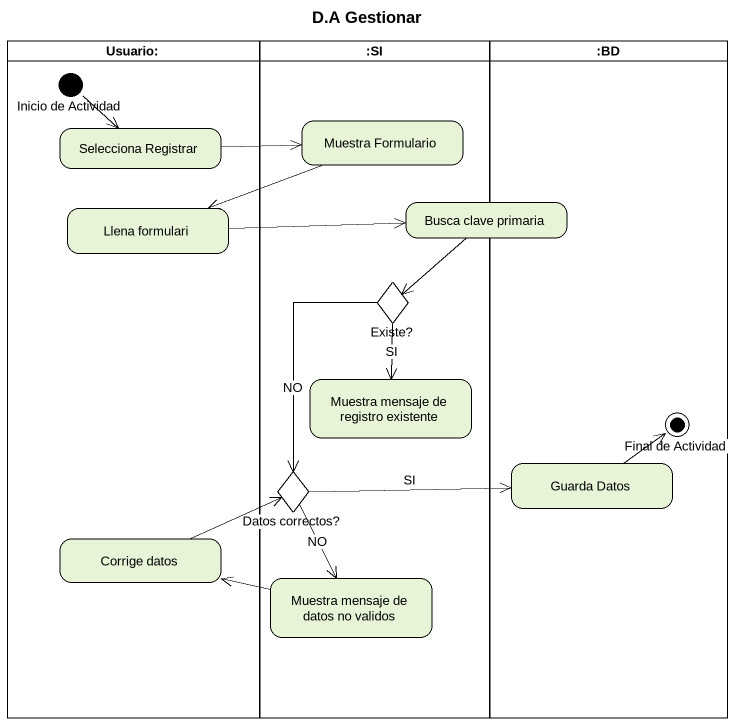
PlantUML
@startuml
title D.A Gestionar
hide empty description
state "Usuario:" as Usuario <<partition>> {
  state "Inicio de Actividad" as Inicio_de_Actividad <<start>>
  state "Selecciona Registrar" as Selecciona_Registrar
  state "Llena formulari" as Llena_formulari
  state "Corrige datos" as Corrige_datos
}
state ":SI" as SI <<partition>> {
  state "Muestra Formulario" as Muestra_Formulario
  state "Existe?" as Existe <<choice>>
  state "Muestra mensaje de registro existente" as Muestra_mensaje_de_registro
  state "Datos correctos?" as Datos_correctos <<choice>>
  state "Muestra mensaje de datos no validos" as Muestra_mensaje_de_datos_no
}
state ":BD" as BD <<partition>> {
  state "Guarda Datos" as Guarda_Datos
  state "Final de Actividad" as Final_de_Actividad <<end>>
}
state "Busca clave primaria" as Busca_clave_primaria
Inicio_de_Actividad --> Selecciona_Registrar
Selecciona_Registrar -right-> Muestra_Formulario
Muestra_Formulario -left-> Llena_formulari
Llena_formulari -right-> Busca_clave_primaria
Busca_clave_primaria --> Existe
Existe --> Muestra_mensaje_de_registro : SI
Existe --> Datos_correctos : NO
Guarda_Datos -up-> Final_de_Actividad
Datos_correctos -right-> Guarda_Datos : SI
Datos_correctos --> Muestra_mensaje_de_datos_no : NO
Corrige_datos -right-> Datos_correctos
Muestra_mensaje_de_datos_no -left-> Corrige_datos
@enduml
